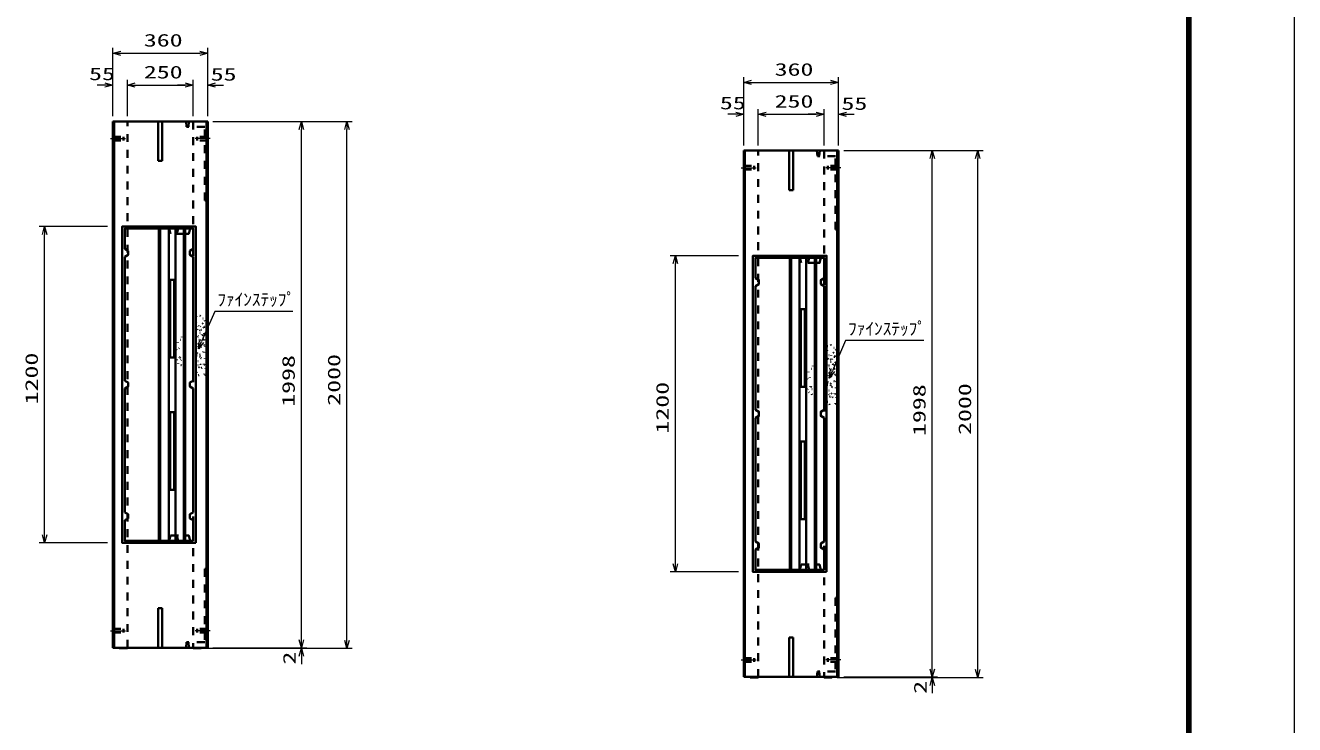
# Model space of a CAD drawing. Units: millimetres on the paper. Extents: x 0 to 841, y 0 to 594.
# Drawn here: x 600.1 to 841, y 258.4 to 391.1 of the extents above; entities that cross this region are included whole.
import ezdxf
from ezdxf.enums import TextEntityAlignment as Align

# ---------------------------------------------------------------- set-up
doc = ezdxf.new("R2010")
doc.units = ezdxf.units.MM
doc.linetypes.add('USER2', pattern=[18.5, 12, -1.5, 3.5, -1.5])
doc.linetypes.add('USER3', pattern=[3, 1.5, -1.5])
for name, color, linetype, lineweight in [('D-BMK（構造物基準線）', 2, 'USER2', 18), ('D-STR-DIM（寸法）', 7, 'Continuous', 13), ('D-STR-HTXT（旗上げ）', 7, 'Continuous', 13), ('D-STR（構造物）', 1, 'Continuous', 35), ('D-TTL-LINE（区切線）', 7, 'Continuous', 18), ('D-TTL（外枠）', 2, 'Continuous', 140)]:
    doc.layers.add(name, color=color, linetype=linetype, lineweight=lineweight)
doc.styles.add('ＭＳ ゴシック', font='')
doc.styles.get('ＭＳ ゴシック').set_extended_font_data('MS Gothic')

# ---------------------------------------------------------------- blocks, each defined once
blk = doc.blocks.new('_Open30')
at = {"color": 7, "linetype": 'Continuous', "lineweight": 13}
for p, q in [((-1, 0.2679), (0, 0)), ((0, 0), (-1, -0.2679)), ((0, 0), (-1, 0))]:
    blk.add_line(p, q, dxfattribs=at)

msp = doc.modelspace()

# ---------------------------------------------------------------- linework, layer by layer
at = {"layer": 'D-BMK（構造物基準線）'}
for p, q in [((616.261, 369.63), (619.11, 369.63)), ((635.185, 369.63), (632.336, 369.63)), ((735.979, 364.091), (738.829, 364.091)), ((754.904, 364.091), (752.054, 364.091)), ((616.261, 276.23), (619.11, 276.23)), ((635.185, 276.23), (632.336, 276.23)), ((735.979, 270.691), (738.829, 270.691)), ((754.904, 270.691), (752.054, 270.691))]:
    msp.add_line(p, q, dxfattribs=at)
at = {"layer": 'D-STR-DIM（寸法）'}
for p, q in [((616.723, 380.777), (616.723, 386.827)), ((618.223, 385.827), (633.223, 385.827)), ((634.723, 380.807), (634.723, 386.827)), ((616.723, 373.88), (616.723, 380.777)), ((619.473, 373.932), (619.473, 380.777)), ((619.473, 373.88), (619.473, 380.777)), ((631.973, 373.88), (631.973, 380.777)), ((631.973, 373.917), (631.973, 380.777)), ((634.723, 373.85), (634.723, 380.777)), ((736.441, 375.238), (736.441, 381.288)), ((754.441, 375.268), (754.441, 381.288)), ((615.223, 379.777), (613.723, 379.777)), ((620.973, 379.777), (622.473, 379.777)), ((620.973, 379.777), (630.473, 379.777)), ((630.473, 379.777), (628.973, 379.777)), ((636.223, 379.777), (637.723, 379.777)), ((737.941, 380.288), (752.941, 380.288)), ((734.941, 374.238), (733.441, 374.238)), ((736.441, 368.341), (736.441, 375.238)), ((739.191, 368.393), (739.191, 375.238)), ((739.191, 368.341), (739.191, 375.238)), ((740.691, 374.238), (742.191, 374.238)), ((740.691, 374.238), (750.191, 374.238)), ((750.191, 374.238), (748.691, 374.238)), ((751.691, 368.341), (751.691, 375.238)), ((751.691, 368.378), (751.691, 375.238)), ((754.441, 368.311), (754.441, 375.238)), ((755.941, 374.238), (757.441, 374.238)), ((635.723, 372.88), (653.511, 372.88)), ((652.074, 372.88), (662.151, 372.88)), ((652.511, 274.48), (652.511, 371.38)), ((661.151, 274.38), (661.151, 371.38)), ((755.441, 367.341), (773.23, 367.341)), ((771.793, 367.341), (781.87, 367.341)), ((772.23, 268.941), (772.23, 365.841)), ((780.87, 268.841), (780.87, 365.841)), ((615.723, 352.93), (602.759, 352.93)), ((603.759, 294.43), (603.759, 351.43)), ((735.441, 347.391), (722.477, 347.391)), ((723.477, 288.891), (723.477, 345.891)), ((615.723, 292.93), (602.759, 292.93)), ((735.441, 287.391), (722.477, 287.391)), ((652.511, 274.48), (652.511, 275.98)), ((634.473, 272.88), (653.511, 272.88)), ((635.723, 272.98), (653.511, 272.98)), ((635.723, 272.98), (653.511, 272.98)), ((651.074, 272.88), (662.151, 272.88)), ((652.511, 271.38), (652.511, 269.88)), ((772.23, 268.941), (772.23, 270.441)), ((755.441, 267.441), (773.23, 267.441)), ((755.441, 267.441), (773.23, 267.441)), ((754.191, 267.341), (773.23, 267.341)), ((770.793, 267.341), (781.87, 267.341)), ((772.23, 265.841), (772.23, 264.341))]:
    msp.add_line(p, q, dxfattribs=at)
at = {"layer": 'D-STR-HTXT（旗上げ）'}
for points in [[(650.895, 336.839), (636.066, 336.839), (633.566, 331.088)], [(770.614, 331.3), (755.784, 331.3), (753.284, 325.549)]]:
    msp.add_lwpolyline(points, dxfattribs=at)
at = {"layer": 'D-STR（構造物）'}
for p, q in [((616.723, 272.98), (616.723, 372.88)), ((634.723, 372.88), (616.723, 372.88)), ((616.973, 272.98), (616.973, 372.88)), ((625.348, 372.88), (625.348, 365.38)), ((626.098, 372.88), (626.098, 365.38)), ((634.473, 372.88), (634.473, 272.98)), ((634.723, 372.88), (634.723, 272.98)), ((736.441, 267.441), (736.441, 367.341)), ((754.441, 367.341), (736.441, 367.341)), ((736.691, 267.441), (736.691, 367.341)), ((745.066, 367.341), (745.066, 359.841)), ((745.816, 367.341), (745.816, 359.841)), ((754.191, 367.341), (754.191, 267.441)), ((754.441, 367.341), (754.441, 267.441)), ((626.098, 365.38), (625.348, 365.38)), ((745.816, 359.841), (745.066, 359.841)), ((625.478, 352.555), (625.478, 293.305)), ((625.728, 352.555), (625.728, 293.305)), ((627.348, 352.555), (627.348, 293.305)), ((628.598, 352.555), (628.598, 293.305)), ((630.217, 352.555), (630.217, 293.305)), ((630.467, 352.555), (630.467, 293.305)), ((618.973, 347.183), (618.973, 323.68)), ((631.973, 323.68), (631.973, 347.183)), ((745.197, 347.016), (745.197, 287.766)), ((745.447, 347.016), (745.447, 287.766)), ((747.066, 347.016), (747.066, 287.766)), ((748.316, 347.016), (748.316, 287.766)), ((749.935, 347.016), (749.935, 287.766)), ((750.185, 347.016), (750.185, 287.766)), ((738.691, 341.644), (738.691, 318.141)), ((751.691, 318.141), (751.691, 341.644)), ((632.491, 334.928), (632.544, 334.875)), ((632.544, 334.875), (632.597, 334.928)), ((632.605, 335.783), (632.677, 335.763)), ((633.23, 335.958), (633.288, 336.006)), ((633.288, 336.006), (633.336, 335.948)), ((633.806, 335.452), (633.881, 335.452)), ((634.154, 335.067), (634.207, 335.12)), ((634.207, 335.12), (634.26, 335.067)), ((630.292, 332.537), (630.239, 332.59)), ((630.292, 332.537), (630.345, 332.59)), ((632.754, 333.382), (632.693, 333.339)), ((632.754, 333.382), (632.797, 333.321)), ((632.971, 334.055), (632.897, 334.068)), ((633.188, 333.206), (633.249, 333.249)), ((633.297, 332.778), (633.222, 332.785)), ((633.249, 333.249), (633.292, 333.187)), ((633.31, 333.984), (633.336, 334.055)), ((633.518, 333.309), (633.586, 333.34)), ((633.64, 332.362), (633.592, 332.42)), ((633.79, 334.519), (633.717, 334.5)), ((633.77, 334.592), (633.79, 334.519)), ((633.907, 333.682), (633.92, 333.756)), ((633.92, 333.756), (633.994, 333.743)), ((634.034, 332.63), (634.071, 332.695)), ((634.071, 332.695), (634.136, 332.658)), ((634.102, 333.882), (634.163, 333.925)), ((634.163, 333.925), (634.206, 333.863)), ((629.031, 330.832), (629.038, 330.907)), ((629.51, 331.447), (629.584, 331.454)), ((629.819, 331.954), (629.838, 332.027)), ((630.267, 331.83), (630.332, 331.867)), ((630.285, 330.74), (630.317, 330.672)), ((632.715, 330.251), (632.677, 330.186)), ((632.865, 331.969), (632.94, 331.969)), ((632.884, 332.14), (632.871, 332.213)), ((632.878, 330.632), (632.951, 330.651)), ((632.951, 330.651), (632.931, 330.723)), ((633.109, 331.447), (633.036, 331.428)), ((633.271, 331.41), (633.333, 331.367)), ((633.333, 331.367), (633.29, 331.306)), ((633.392, 330.084), (633.331, 330.041)), ((633.392, 330.084), (633.435, 330.023)), ((633.751, 332.305), (633.69, 332.262)), ((633.794, 332.243), (633.751, 332.305)), ((633.952, 331.455), (634.026, 331.468)), ((634.043, 332.252), (633.969, 332.265)), ((634.082, 330.4), (634.008, 330.387)), ((634.026, 331.468), (634.039, 331.394)), ((634.03, 332.178), (634.043, 332.252)), ((634.095, 330.326), (634.082, 330.4)), ((634.324, 330.229), (634.263, 330.272)), ((634.281, 330.168), (634.324, 330.229)), ((752.323, 330.244), (752.396, 330.224)), ((752.949, 330.419), (753.006, 330.467)), ((753.006, 330.467), (753.054, 330.41)), ((628.881, 329.495), (628.828, 329.548)), ((628.888, 327.668), (628.862, 327.598)), ((629.249, 329.796), (629.281, 329.864)), ((629.342, 328.133), (629.323, 328.205)), ((629.526, 328.045), (629.461, 328.008)), ((629.526, 328.045), (629.564, 327.98)), ((629.65, 327.576), (629.703, 327.629)), ((632.718, 328.427), (632.643, 328.433)), ((632.705, 328.841), (632.762, 328.889)), ((632.762, 328.889), (632.714, 328.947)), ((633.137, 329.894), (633.124, 329.821)), ((633.251, 328.283), (633.179, 328.263)), ((633.272, 328.656), (633.199, 328.676)), ((633.271, 328.21), (633.251, 328.283)), ((633.252, 328.584), (633.272, 328.656)), ((633.438, 327.925), (633.495, 327.973)), ((633.495, 327.973), (633.447, 328.031)), ((633.833, 329.097), (633.894, 329.14)), ((633.894, 329.14), (633.937, 329.078)), ((634.186, 329.088), (634.173, 329.014)), ((634.191, 327.891), (634.184, 327.816)), ((752.209, 329.389), (752.262, 329.336)), ((752.262, 329.336), (752.315, 329.389)), ((752.473, 327.844), (752.411, 327.801)), ((752.473, 327.844), (752.516, 327.782)), ((752.689, 328.517), (752.615, 328.53)), ((752.906, 327.667), (752.968, 327.71)), ((752.968, 327.71), (753.011, 327.649)), ((753.028, 328.445), (753.054, 328.516)), ((753.237, 327.77), (753.305, 327.802)), ((753.508, 328.98), (753.435, 328.961)), ((753.488, 329.053), (753.508, 328.98)), ((753.524, 329.913), (753.599, 329.913)), ((753.625, 328.143), (753.638, 328.217)), ((753.638, 328.217), (753.712, 328.204)), ((753.82, 328.343), (753.881, 328.386)), ((753.872, 329.528), (753.925, 329.581)), ((753.881, 328.386), (753.924, 328.325)), ((753.925, 329.581), (753.978, 329.528)), ((629.107, 327.022), (629.139, 326.954)), ((629.63, 326.598), (629.688, 326.646)), ((629.688, 326.646), (629.736, 326.588)), ((630.266, 327.084), (630.286, 327.157)), ((632.662, 325.224), (632.715, 325.171)), ((632.925, 326.601), (632.857, 326.633)), ((632.866, 327.38), (632.941, 327.38)), ((633.033, 326.244), (633.108, 326.237)), ((633.108, 326.237), (633.101, 326.163)), ((633.378, 326.772), (633.305, 326.792)), ((633.378, 326.772), (633.358, 326.7)), ((633.601, 326.089), (633.544, 326.041)), ((633.553, 326.147), (633.601, 326.089)), ((633.962, 326.77), (633.969, 326.845)), ((634.158, 326.617), (634.11, 326.675)), ((634.291, 325.932), (634.297, 326.007)), ((748.749, 325.294), (748.756, 325.368)), ((749.228, 325.908), (749.303, 325.915)), ((749.537, 326.416), (749.557, 326.488)), ((750.01, 326.998), (749.957, 327.051)), ((749.985, 326.291), (750.05, 326.329)), ((750.004, 325.201), (750.035, 325.133)), ((750.01, 326.998), (750.063, 327.051)), ((752.583, 326.43), (752.658, 326.43)), ((752.602, 326.601), (752.589, 326.675)), ((752.827, 325.909), (752.755, 325.889)), ((753.015, 327.24), (752.94, 327.246)), ((752.989, 325.871), (753.051, 325.828)), ((753.051, 325.828), (753.008, 325.767)), ((753.359, 326.823), (753.31, 326.881)), ((753.47, 326.766), (753.408, 326.723)), ((753.513, 326.704), (753.47, 326.766)), ((753.671, 325.916), (753.744, 325.929)), ((753.761, 326.713), (753.687, 326.726)), ((753.744, 325.929), (753.757, 325.855)), ((753.748, 326.64), (753.761, 326.713)), ((753.752, 327.091), (753.79, 327.156)), ((753.79, 327.156), (753.855, 327.119)), ((632.964, 324.749), (633.031, 324.717)), ((633.031, 324.717), (633, 324.649)), ((634.068, 324.886), (634.075, 324.961)), ((634.207, 324.685), (634.264, 324.733)), ((634.264, 324.733), (634.216, 324.791)), ((748.599, 323.956), (748.546, 324.009)), ((748.968, 324.257), (748.999, 324.325)), ((752.436, 322.888), (752.361, 322.895)), ((752.433, 324.712), (752.395, 324.647)), ((752.423, 323.302), (752.481, 323.351)), ((752.481, 323.351), (752.432, 323.408)), ((752.596, 325.093), (752.669, 325.112)), ((752.669, 325.112), (752.649, 325.185)), ((752.856, 324.356), (752.843, 324.282)), ((752.99, 323.117), (752.917, 323.137)), ((752.97, 323.045), (752.99, 323.117)), ((753.11, 324.545), (753.049, 324.502)), ((753.11, 324.545), (753.153, 324.484)), ((753.551, 323.558), (753.612, 323.601)), ((753.612, 323.601), (753.655, 323.54)), ((753.8, 324.861), (753.726, 324.848)), ((753.813, 324.787), (753.8, 324.861)), ((753.904, 323.549), (753.891, 323.475)), ((754.042, 324.69), (753.981, 324.733)), ((753.999, 324.629), (754.042, 324.69)), ((618.973, 322.18), (618.973, 298.677)), ((631.973, 298.677), (631.973, 322.18)), ((748.606, 322.13), (748.581, 322.059)), ((748.825, 321.483), (748.857, 321.415)), ((749.06, 322.594), (749.041, 322.667)), ((749.244, 322.506), (749.179, 322.469)), ((749.244, 322.506), (749.282, 322.441)), ((749.348, 321.059), (749.406, 321.107)), ((749.368, 322.037), (749.421, 322.091)), ((749.406, 321.107), (749.454, 321.05)), ((749.985, 321.545), (750.004, 321.618)), ((752.644, 321.062), (752.576, 321.094)), ((752.584, 321.841), (752.659, 321.841)), ((752.751, 320.705), (752.826, 320.698)), ((752.826, 320.698), (752.819, 320.624)), ((752.97, 322.744), (752.897, 322.725)), ((752.989, 322.672), (752.97, 322.744)), ((753.096, 321.233), (753.024, 321.253)), ((753.096, 321.233), (753.077, 321.161)), ((753.156, 322.386), (753.213, 322.434)), ((753.213, 322.434), (753.165, 322.492)), ((753.319, 320.55), (753.262, 320.502)), ((753.271, 320.608), (753.319, 320.55)), ((753.68, 321.231), (753.687, 321.306)), ((753.876, 321.078), (753.828, 321.136)), ((753.909, 322.352), (753.903, 322.277)), ((754.009, 320.393), (754.015, 320.468)), ((752.38, 319.685), (752.433, 319.632)), ((752.682, 319.21), (752.75, 319.178)), ((752.75, 319.178), (752.718, 319.11)), ((753.786, 319.347), (753.793, 319.422)), ((753.925, 319.146), (753.983, 319.194)), ((753.983, 319.194), (753.934, 319.252)), ((738.691, 316.641), (738.691, 293.138)), ((751.691, 293.138), (751.691, 316.641)), ((631.973, 293.305), (631.973, 297.177)), ((631.376, 293.305), (631.973, 293.305)), ((751.691, 287.766), (751.691, 291.638)), ((751.094, 287.766), (751.691, 287.766)), ((625.348, 272.98), (625.348, 280.48)), ((626.098, 280.48), (625.348, 280.48)), ((626.098, 272.98), (626.098, 280.48)), ((745.066, 267.441), (745.066, 274.941)), ((745.816, 274.941), (745.066, 274.941)), ((745.816, 267.441), (745.816, 274.941)), ((634.723, 272.98), (616.723, 272.98)), ((617.973, 272.88), (617.873, 272.98)), ((619.473, 272.88), (617.973, 272.88)), ((619.473, 272.88), (619.573, 272.98)), ((631.973, 272.88), (631.873, 272.98)), ((631.973, 272.88), (633.473, 272.88)), ((633.473, 272.88), (633.573, 272.98)), ((754.441, 267.441), (736.441, 267.441)), ((737.692, 267.341), (737.591, 267.441)), ((739.191, 267.341), (739.291, 267.441)), ((751.691, 267.341), (751.591, 267.441)), ((753.191, 267.341), (753.291, 267.441)), ((739.191, 267.341), (737.692, 267.341)), ((751.691, 267.341), (753.191, 267.341))]:
    msp.add_line(p, q, dxfattribs=at)
at = {"layer": 'D-STR（構造物）', "linetype": 'USER3'}
for p, q in [((619.473, 272.98), (619.473, 372.88)), ((631.075, 371.83), (631.148, 372.88)), ((631.973, 372.88), (631.973, 272.98)), ((634.148, 357.88), (634.148, 371.83)), ((616.723, 369.98), (618.723, 369.98)), ((616.723, 369.28), (618.723, 369.28)), ((618.723, 369.28), (618.723, 369.98)), ((634.723, 369.98), (632.723, 369.98)), ((632.723, 369.28), (632.723, 369.98)), ((634.723, 369.28), (632.723, 369.28)), ((739.191, 267.441), (739.191, 367.341)), ((750.793, 366.291), (750.867, 367.341)), ((751.691, 367.341), (751.691, 267.441)), ((753.866, 352.341), (753.866, 366.291)), ((736.441, 364.441), (738.442, 364.441)), ((736.441, 363.741), (738.442, 363.741)), ((738.442, 363.741), (738.442, 364.441)), ((754.441, 364.441), (752.441, 364.441)), ((752.441, 363.741), (752.441, 364.441)), ((754.441, 363.741), (752.441, 363.741)), ((634.148, 357.88), (634.723, 357.88)), ((628.893, 351.555), (629.143, 352.555)), ((753.866, 352.341), (754.441, 352.341)), ((748.612, 346.016), (748.861, 347.016)), ((629.143, 293.305), (628.893, 294.305)), ((634.148, 287.98), (634.148, 274.03)), ((634.148, 287.98), (634.723, 287.98)), ((748.861, 287.766), (748.612, 288.766)), ((753.866, 282.441), (753.866, 268.491)), ((753.866, 282.441), (754.441, 282.441)), ((616.723, 276.58), (618.723, 276.58)), ((616.723, 275.88), (618.723, 275.88)), ((618.723, 276.58), (618.723, 275.88)), ((632.723, 276.58), (632.723, 275.88)), ((634.723, 276.58), (632.723, 276.58)), ((634.723, 275.88), (632.723, 275.88)), ((631.075, 274.03), (631.148, 272.98)), ((736.441, 271.041), (738.442, 271.041)), ((736.441, 270.341), (738.442, 270.341)), ((738.442, 271.041), (738.442, 270.341)), ((752.441, 271.041), (752.441, 270.341)), ((754.441, 271.041), (752.441, 271.041)), ((754.441, 270.341), (752.441, 270.341)), ((750.793, 268.491), (750.867, 267.441))]:
    msp.add_line(p, q, dxfattribs=at)
for points in [[(634.148, 371.83), (630.709, 371.83), (630.628, 372.88)], [(753.866, 366.291), (750.427, 366.291), (750.347, 367.341)], [(630.388, 351.555), (627.656, 351.555), (627.388, 352.556)], [(750.106, 346.016), (747.374, 346.016), (747.106, 347.017)], [(627.388, 293.304), (627.656, 294.305), (630.388, 294.305)], [(747.106, 287.765), (747.374, 288.766), (750.106, 288.766)], [(634.148, 274.03), (630.709, 274.03), (630.628, 272.98)], [(753.866, 268.491), (750.427, 268.491), (750.347, 267.441)]]:
    msp.add_lwpolyline(points, dxfattribs=at)
at = {"layer": 'D-STR（構造物）'}
for points in [[(632.473, 292.93), (632.473, 352.93), (618.473, 352.93), (618.473, 292.93)], [(630.346, 352.555), (630.388, 351.555), (631.125, 351.555), (631.376, 352.555)], [(752.191, 287.391), (752.191, 347.391), (738.191, 347.391), (738.191, 287.391)], [(750.064, 347.016), (750.106, 346.016), (750.843, 346.016), (751.094, 347.016)], [(627.598, 328.055), (628.348, 328.055), (628.348, 342.805), (627.598, 342.805)], [(747.316, 322.516), (748.066, 322.516), (748.066, 337.266), (747.316, 337.266)], [(628.348, 302.955), (628.348, 317.705), (627.598, 317.705), (627.598, 302.955)], [(748.066, 297.416), (748.066, 312.166), (747.316, 312.166), (747.316, 297.416)], [(630.388, 294.305), (630.346, 293.305), (631.376, 293.305), (631.125, 294.305)], [(750.106, 288.766), (750.064, 287.766), (751.094, 287.766), (750.843, 288.766)]]:
    msp.add_lwpolyline(points, close=True, dxfattribs=at)
for points in [[(630.346, 352.555), (618.973, 352.555), (618.973, 348.683)], [(631.973, 348.683), (631.973, 352.555), (631.376, 352.555)], [(618.973, 348.683), (619.602, 348.319), (619.602, 347.546), (618.973, 347.183)], [(631.973, 348.683), (631.344, 348.319), (631.344, 347.546), (631.973, 347.183)], [(750.064, 347.016), (738.691, 347.016), (738.691, 343.144)], [(751.691, 343.144), (751.691, 347.016), (751.094, 347.016)], [(738.691, 343.144), (739.32, 342.781), (739.32, 342.007), (738.691, 341.644)], [(751.691, 343.144), (751.062, 342.781), (751.062, 342.007), (751.691, 341.644)], [(618.973, 323.68), (619.602, 323.317), (619.602, 322.543)], [(618.973, 323.68), (619.602, 323.317), (619.602, 322.543), (618.973, 322.18)], [(631.973, 323.68), (631.344, 323.317), (631.344, 322.543), (631.973, 322.18)], [(738.691, 318.141), (739.32, 317.778), (739.32, 317.004)], [(738.691, 318.141), (739.32, 317.778), (739.32, 317.004), (738.691, 316.641)], [(751.691, 318.141), (751.062, 317.778), (751.062, 317.004), (751.691, 316.641)], [(618.973, 297.177), (619.602, 297.54), (619.602, 298.314), (618.973, 298.677)], [(618.973, 297.177), (618.973, 293.305), (630.346, 293.305)], [(631.973, 298.677), (631.344, 298.314), (631.344, 297.54), (631.973, 297.177)], [(738.691, 291.638), (739.32, 292.002), (739.32, 292.775), (738.691, 293.138)], [(738.691, 291.638), (738.691, 287.766), (750.064, 287.766)], [(751.691, 293.138), (751.062, 292.775), (751.062, 292.002), (751.691, 291.638)]]:
    msp.add_lwpolyline(points, dxfattribs=at)
at = {"layer": 'D-TTL-LINE（区切線）'}
msp.add_line((841, 0), (841, 594), dxfattribs=at)
at = {"layer": 'D-TTL（外枠）'}
msp.add_line((820.9, 20.1), (820.9, 573.9), dxfattribs=at)

# ---------------------------------------------------------------- block references
at = {"layer": 'D-STR-DIM（寸法）', "xscale": 1.5, "yscale": 1.5}
for p, rotation in [((616.723, 385.827), 180), ((736.441, 380.288), 180), ((619.473, 379.777), 180), ((619.473, 379.777), 180), ((634.723, 379.777), 180), ((739.191, 374.238), 180), ((739.191, 374.238), 180), ((754.441, 374.238), 180), ((652.511, 372.88), 90), ((661.151, 372.88), 90), ((772.23, 367.341), 90), ((780.87, 367.341), 90), ((603.759, 352.93), 90), ((723.477, 347.391), 90), ((603.759, 292.93), 270), ((723.477, 287.391), 270), ((652.511, 272.98), 270), ((652.511, 272.98), 270), ((652.511, 272.88), 90), ((661.151, 272.88), 270), ((772.23, 267.441), 270), ((772.23, 267.441), 270), ((780.87, 267.341), 270), ((772.23, 267.341), 90)]:
    msp.add_blockref('_Open30', p, dxfattribs=dict(at, rotation=rotation))
for p in [(634.723, 385.827), (754.441, 380.288), (616.723, 379.777), (631.973, 379.777), (631.973, 379.777), (736.441, 374.238), (751.691, 374.238), (751.691, 374.238)]:
    msp.add_blockref('_Open30', p, dxfattribs=at)
at = {"layer": 'D-STR-HTXT（旗上げ）', "xscale": 1.5, "yscale": 1.5, "rotation": 246.50838}
for p in [(632.968, 329.712), (752.687, 324.174)]:
    msp.add_blockref('_Open30', p, dxfattribs=at)

# ---------------------------------------------------------------- texts
at = {"layer": 'D-STR-DIM（寸法）', "style": 'ＭＳ ゴシック', "width": 1.5}
for s, p in [('360', (622.598, 386.364)), ('55', (612.204, 379.995)), ('250', (622.598, 380.314)), ('360', (742.316, 380.825)), ('55', (635.288, 379.9)), ('55', (731.922, 374.456)), ('250', (742.316, 374.775)), ('55', (755.006, 374.361))]:
    msp.add_text(s, height=2.405, dxfattribs=at).set_placement(p, align=Align.BOTTOM_LEFT)
for s, p in [('1200', (603.222, 319.18)), ('1998', (651.974, 318.722)), ('2000', (660.614, 318.922)), ('1200', (722.94, 313.641)), ('2000', (780.332, 313.383)), ('1998', (771.692, 313.183)), ('2', (652.149, 269.792)), ('2', (771.868, 264.253))]:
    msp.add_text(s, height=2.405, rotation=90, dxfattribs=at).set_placement(p, align=Align.BOTTOM_LEFT)
at = {"layer": 'D-STR-HTXT（旗上げ）', "style": 'ＭＳ ゴシック'}
for p in [(636.545, 337.164), (756.263, 331.625)]:
    msp.add_text('ﾌｧｲﾝｽﾃｯﾌﾟ', height=2.405, dxfattribs=at).set_placement(p, align=Align.BOTTOM_LEFT)

doc.saveas('drawing.dxf')
